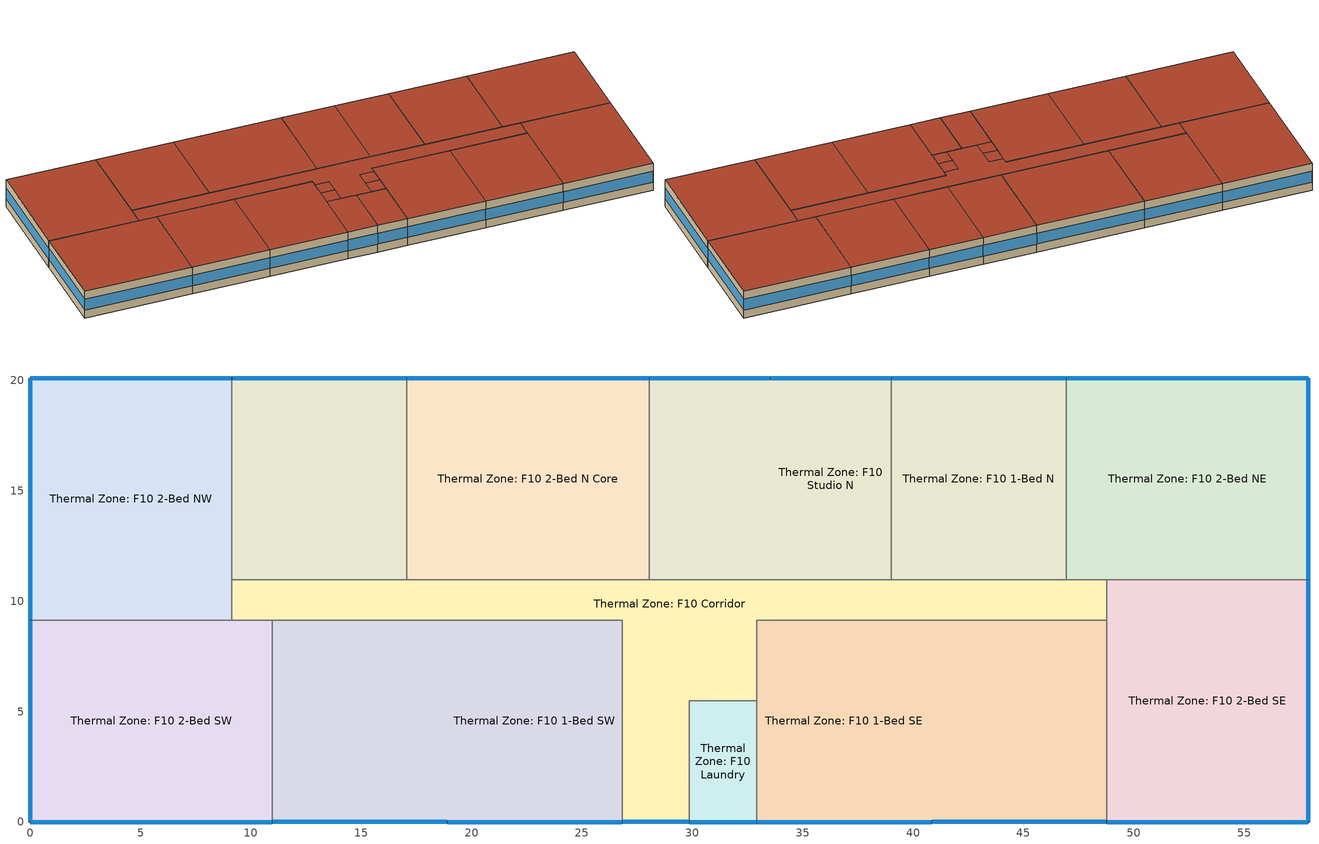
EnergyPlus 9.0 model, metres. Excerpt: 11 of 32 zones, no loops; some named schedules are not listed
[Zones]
Thermal Zone: F10 1-Bed N
 floor adiabatic (TypicalFloorInterior): 46.94,20.12 46.94,10.97 39.01,10.97 39.01,20.12 z27.43; 17.07,20.12 17.07,10.97 9.14,10.97 9.14,20.12 z27.43
 wall outside (ResMetalFramedWall): 46.94,20.12 39.01,20.12 / 17.07,20.12 9.14,20.12 z27.43:30.48
 wall to Thermal Zone: F10 Studio N (MetalFrameWallInterior): 39.01,20.12 39.01,10.97 z27.43:30.48
 wall to Thermal Zone: F10 2-Bed NE (MetalFrameWallInterior): 46.94,10.97 46.94,20.12 z27.43:30.48
 wall to Thermal Zone: F10 Corridor (MetalFrameWallInterior): 39.01,10.97 46.94,10.97 / 9.14,10.97 17.07,10.97 z27.43:30.48
 wall to Thermal Zone: F10 2-Bed NW (MetalFrameWallInterior): 9.14,20.12 9.14,10.97 z27.43:30.48
 wall to Thermal Zone: F10 2-Bed N Core (MetalFrameWallInterior): 17.07,10.97 17.07,20.12 z27.43:30.48
 window (Res Fixed Window): 46.91,20.12 39.04,20.12 / 17.04,20.12 9.17,20.12 z28.35:29.57
 roof outside (FlatResWoodFramingAndOtherRoof): 46.94,10.97 46.94,20.12 39.01,20.12 39.01,10.97 z30.48; 17.07,10.97 17.07,20.12 9.14,20.12 9.14,10.97 z30.48
Thermal Zone: F10 1-Bed SE
 floor adiabatic (TypicalFloorInterior): 40.84,9.14 40.84,0 32.92,0 32.92,9.14 z27.43; 48.77,9.14 48.77,0 40.84,0 40.84,9.14 z27.43
 wall outside (ResMetalFramedWall): 32.92,0 40.84,0 48.77,0 z27.43:30.48
 wall to Thermal Zone: F10 Corridor (MetalFrameWallInterior): 48.77,9.14 40.84,9.14 32.92,9.14 32.92,8.53 32.92,7.01 32.92,5.49 z27.43:30.48
 wall to Thermal Zone: F10 Laundry (MetalFrameWallInterior): 32.92,5.49 32.92,0 z27.43:30.48
 wall to Thermal Zone: F10 2-Bed SE (MetalFrameWallInterior): 48.77,0 48.77,9.14 z27.43:30.48
 window (Res Fixed Window): 32.94,0 40.82,0 / 40.87,0 48.74,0 z28.35:29.57
 roof outside (FlatResWoodFramingAndOtherRoof): 40.84,0 40.84,9.14 32.92,9.14 32.92,0 z30.48; 48.77,0 48.77,9.14 40.84,9.14 40.84,0 z30.48
Thermal Zone: F10 1-Bed SW
 floor adiabatic (TypicalFloorInterior): 26.82,9.14 26.82,0 18.9,0 18.9,9.14 z27.43; 18.9,9.14 18.9,0 10.97,0 10.97,9.14 z27.43
 wall outside (ResMetalFramedWall): 10.97,0 18.9,0 26.82,0 z27.43:30.48
 wall to Thermal Zone: F10 Corridor (MetalFrameWallInterior): 26.82,0 26.82,5.49 26.82,7.01 26.82,8.53 26.82,9.14 18.9,9.14 10.97,9.14 z27.43:30.48
 wall to Thermal Zone: F10 2-Bed SW (MetalFrameWallInterior): 10.97,9.14 10.97,0 z27.43:30.48
 window (Res Fixed Window): 18.92,0 26.8,0 / 11,0 18.87,0 z28.35:29.57
 roof outside (FlatResWoodFramingAndOtherRoof): 26.82,0 26.82,9.14 18.9,9.14 18.9,0 z30.48; 18.9,0 18.9,9.14 10.97,9.14 10.97,0 z30.48
Thermal Zone: F10 2-Bed N Core
 floor adiabatic (TypicalFloorInterior): 28.04,20.12 28.04,10.97 17.07,10.97 17.07,20.12 z27.43
 wall outside (ResMetalFramedWall): 28.04,20.12 17.07,20.12 z27.43:30.48
 wall to Thermal Zone: F10 Studio N (MetalFrameWallInterior): 28.04,10.97 28.04,20.12 z27.43:30.48
 wall to Thermal Zone: F10 Corridor (MetalFrameWallInterior): 17.07,10.97 28.04,10.97 z27.43:30.48
 window (Res Fixed Window): 28.02,20.12 17.09,20.12 z28.35:29.57
 roof outside (FlatResWoodFramingAndOtherRoof): 28.04,10.97 28.04,20.12 17.07,20.12 17.07,10.97 z30.48
Thermal Zone: F10 2-Bed NE
 floor adiabatic (TypicalFloorInterior): 57.91,20.12 57.91,10.97 46.94,10.97 46.94,20.12 z27.43
 wall outside (ResMetalFramedWall): 57.91,10.97 57.91,20.12 46.94,20.12 z27.43:30.48
 wall to Thermal Zone: F10 2-Bed SE (MetalFrameWallInterior): 48.77,10.97 57.91,10.97 z27.43:30.48
 wall to Thermal Zone: F10 Corridor (MetalFrameWallInterior): 46.94,10.97 48.77,10.97 z27.43:30.48
 window (Res Fixed Window): 57.91,11 57.91,20.09 / 57.89,20.12 46.96,20.12 z28.35:29.57
 roof outside (FlatResWoodFramingAndOtherRoof): 57.91,10.97 57.91,20.12 46.94,20.12 46.94,10.97 z30.48
Thermal Zone: F10 2-Bed NW
 floor adiabatic (TypicalFloorInterior): 9.14,20.12 9.14,9.14 0,9.14 0,20.12 z27.43
 wall outside (ResMetalFramedWall): 9.14,20.12 0,20.12 0,9.14 z27.43:30.48
 wall to Thermal Zone: F10 Corridor (MetalFrameWallInterior): 9.14,9.14 9.14,10.97 z27.43:30.48
 wall to Thermal Zone: F10 2-Bed SW (MetalFrameWallInterior): 0,9.14 9.14,9.14 z27.43:30.48
 window (Res Fixed Window): 0,20.09 0,9.17 / 9.12,20.12 0.03,20.12 z28.35:29.57
 roof outside (FlatResWoodFramingAndOtherRoof): 9.14,9.14 9.14,20.12 0,20.12 0,9.14 z30.48
Thermal Zone: F10 2-Bed SE
 floor adiabatic (TypicalFloorInterior): 57.91,10.97 57.91,0 48.77,0 48.77,10.97 z27.43
 wall outside (ResMetalFramedWall): 48.77,0 57.91,0 57.91,10.97 z27.43:30.48
 wall to Thermal Zone: F10 Corridor (MetalFrameWallInterior): 48.77,10.97 48.77,9.14 z27.43:30.48
 window (Res Fixed Window): 48.79,0 57.89,0 / 57.91,0.03 57.91,10.95 z28.35:29.57
 roof outside (FlatResWoodFramingAndOtherRoof): 57.91,0 57.91,10.97 48.77,10.97 48.77,0 z30.48
Thermal Zone: F10 2-Bed SW
 floor adiabatic (TypicalFloorInterior): 10.97,9.14 10.97,0 0,0 0,9.14 z27.43
 wall outside (ResMetalFramedWall): 0,9.14 0,0 10.97,0 z27.43:30.48
 wall to Thermal Zone: F10 Corridor (MetalFrameWallInterior): 10.97,9.14 9.14,9.14 z27.43:30.48
 window (Res Fixed Window): 0,9.12 0,0.03 / 0.03,0 10.95,0 z28.35:29.57
 roof outside (FlatResWoodFramingAndOtherRoof): 10.97,0 10.97,9.14 0,9.14 0,0 z30.48
Thermal Zone: F10 Corridor
 floor adiabatic (TypicalFloorInterior): 48.77,10.97 48.77,9.14 32.92,9.14 32.92,8.53 31.39,8.53 31.39,5.49 28.35,5.49 28.35,8.53 26.82,8.53 26.82,9.14 9.14,9.14 9.14,10.97 z27.43; 32.92,7.01 32.92,5.49 31.39,5.49 31.39,7.01 z27.43; 32.92,8.53 32.92,7.01 31.39,7.01 31.39,8.53 z27.43; 28.35,7.01 28.35,5.49 26.82,5.49 26.82,7.01 z27.43; 29.87,5.49 29.87,0 26.82,0 26.82,5.49 z27.43; 28.35,8.53 28.35,7.01 26.82,7.01 26.82,8.53 z27.43
 wall outside (ResMetalFramedWall): 26.82,0 29.87,0 z27.43:30.48
 wall to Thermal Zone: F10 Laundry (MetalFrameWallInterior Reversed): 29.87,0 29.87,5.49 z27.43:30.48
 wall to Thermal Zone: F10 Studio N (MetalFrameWallInterior): 39.01,10.97 33.53,10.97 28.04,10.97 z27.43:30.48
 wall to Thermal Zone: F10 Laundry (MetalFrameWallInterior): 29.87,5.49 31.39,5.49 32.92,5.49 z27.43:30.48
 window (Res Fixed Window): 26.85,0 29.85,0 z28.35:29.59
 roof outside (FlatResWoodFramingAndOtherRoof): 31.39,5.49 31.39,8.53 32.92,8.53 32.92,9.14 48.77,9.14 48.77,10.97 9.14,10.97 9.14,9.14 26.82,9.14 26.82,8.53 28.35,8.53 28.35,5.49 z30.48; 32.92,5.49 32.92,7.01 31.39,7.01 31.39,5.49 z30.48; 32.92,7.01 32.92,8.53 31.39,8.53 31.39,7.01 z30.48; 28.35,5.49 28.35,7.01 26.82,7.01 26.82,5.49 z30.48; 29.87,0 29.87,5.49 26.82,5.49 26.82,0 z30.48; 28.35,7.01 28.35,8.53 26.82,8.53 26.82,7.01 z30.48
Thermal Zone: F10 Laundry
 floor adiabatic (TypicalFloorInterior): 32.92,5.49 32.92,0 29.87,0 29.87,5.49 z27.43
 wall outside (ResMetalFramedWall): 29.87,0 32.92,0 z27.43:30.48
 window (Res Fixed Window): 29.9,0 32.89,0 z28.35:29.59
 roof outside (FlatResWoodFramingAndOtherRoof): 32.92,0 32.92,5.49 29.87,5.49 29.87,0 z30.48
Thermal Zone: F10 Studio N
 floor adiabatic (TypicalFloorInterior): 39.01,20.12 39.01,10.97 33.53,10.97 33.53,20.12 z27.43; 33.53,20.12 33.53,10.97 28.04,10.97 28.04,20.12 z27.43
 wall outside (ResMetalFramedWall): 39.01,20.12 33.53,20.12 28.04,20.12 z27.43:30.48
 window (Res Fixed Window): 38.99,20.12 33.55,20.12 / 33.5,20.12 28.07,20.12 z28.35:29.58
 roof outside (FlatResWoodFramingAndOtherRoof): 39.01,10.97 39.01,20.12 33.53,20.12 33.53,10.97 z30.48; 33.53,10.97 33.53,20.12 28.04,20.12 28.04,10.97 z30.48
[Building]
Building 1: North Axis {deg}=0; Solar Distribution=FullExterior; Maximum Number of Warmup Days=50
[Site:Location]
CA_RIVERSIDE-MUNI_USA Design_Conditions: Latitude {deg}=33.95; Longitude {deg}=-117.43; Time Zone {hr}=-8; Elevation {m}=249.0216
[Site:WaterMainsTemperature]
Calculation Method=Schedule; Temperature Schedule=WaterMainCZ10
[SizingPeriod:DesignDay] Day of Month=21; Dry-Bulb Temperature Range Modifier Type=DefaultMultipliers; Barometric Pressure {Pa}=98369; Rain Indicator=No; Snow Indicator=No; Daylight Saving Time Indicator=No
Name | Month | Day Type | Maximum Dry-Bulb Temperature {C} | Daily Dry-Bulb Temperature Range {deltaC} | Humidity Condition Type | Wetbulb or DewPoint at Maximum Dry-Bulb {C} | Wind Speed {m/s} | Wind Direction {deg} | Solar Model Indicator | ASHRAE Clear Sky Optical Depth for Beam Irradiance (taub) | ASHRAE Clear Sky Optical Depth for Diffuse Irradiance (taud) | Sky Clearness
CA_RIVERSIDE-MUNI Ann Clg .4% Condns DB=>MWB | 8 | SummerDesignDay | 37.9 | 16.4 | Wetbulb | 20.7 | 4.5 | 270 | ASHRAETau | 0.367 | 2.46
CA_RIVERSIDE-MUNI Ann Clg .4% Condns DP=>MDB | 8 | SummerDesignDay | 27.5 | 16.4 | Dewpoint | 18.9 | 4.5 | 270 | ASHRAETau | 0.367 | 2.46
CA_RIVERSIDE-MUNI Ann Clg .4% Condns WB=>MDB | 8 | SummerDesignDay | 34.1 | 16.4 | Wetbulb | 22.7 | 4.5 | 270 | ASHRAETau | 0.367 | 2.46
CA_RIVERSIDE-MUNI Ann Htg 99.6% Condns DB | 12 | WinterDesignDay | 2.5 | 0 | Wetbulb | 2.5 | 1.1 | 120 | ASHRAEClearSky |  |  | 0
[Material]
Name | Roughness | Thickness {m} | Conductivity {W/m-K} | Density {kg/m3} | Specific Heat {J/kg-K} | Thermal Absorptance | Solar Absorptance | Visible Absorptance
Building Paper - 1/16 in. | Smooth | 0.001524 | 0.288513 | 96.1108 | 1256.04 | 0.9 | 0.7 | 0.7
Carpet - 3/4 in. 1 | Smooth | 0.01905 | 0.0455183 | 288.332 | 1381.644 | 0.9 | 0.7 | 0.8
Compliance Insulation R0.20 | Smooth | 0.000810768 | 0.0230188 | 16.0185 | 1130.436 | 0.9 | 0.7 | 0.7
Compliance Insulation R1.00 | Smooth | 0.00405384 | 0.0230188 | 16.0185 | 1130.436 | 0.9 | 0.7 | 0.7
Compliance Insulation R1.35 | Smooth | 0.00547268 | 0.0230188 | 16.0185 | 1130.436 | 0.9 | 0.7 | 0.7
Compliance Insulation R1.54 | Smooth | 0.00624291 | 0.0230188 | 16.0185 | 1130.436 | 0.9 | 0.7 | 0.7
Compliance Insulation R14.00 | Smooth | 0.0567538 | 0.0230188 | 16.0185 | 1130.436 | 0.9 | 0.7 | 0.7
Concrete - 140 lb/ft3 - 4 in. | Smooth | 0.1016 | 1.9514 | 2239.06 | 921.096 | 0.9 | 0.7 | 0.7
Fiberboard sheathing - 1/2 in. | Smooth | 0.0127 | 0.070614 | 399.821 | 1297.908 | 0.9 | 0.7 | 0.7
Gypsum Board - 1/2 in. | Smooth | 0.0127 | 0.158656 | 640.739 | 1130.436 | 0.9 | 0.7 | 0.7
Gypsum Board - 5/8 in.; Gypsum Board - 5/8 in. 2 | Smooth | 0.016002 | 0.158656 | 640.739 | 1130.436 | 0.9 | 0.7 | 0.8
Gypsum Board - 5/8 in. 1 | MediumRough | 0.016002 | 0.158656 | 640.739 | 1130.436 | 0.9 | 0.7 | 0.8
Metal Deck - 1/16 in. 1 | MediumRough | 0.0015875 | 45.3452 | 7820.53 | 502.416 | 0.9 | 0.7 | 0.8
Plywood - 5/8 in. | MediumRough | 0.016002 | 0.11544 | 480.554 | 1884.06 | 0.9 | 0.7 | 0.8
Roofing felt - 1/8 in. | MediumRough | 0.001524 | 1.19715 | 230.666 | 1256.04 | 0.75 | 0.37 | 0.85
[Material:NoMass] Roughness=Smooth; Thermal Absorptance=0.9; Solar Absorptance=0.7
Name | Thermal Resistance {m2-K/W} | Visible Absorptance
MetalFrameWall16inOC R11.00 | 0.514946 | 0.7
MetalFrameWall16inOC R15.00 | 0.230528 | 0.7
WoodRoof16OCCavInsR38 | 4.68171 | 0.8
[WindowMaterial:SimpleGlazingSystem]
Res Fixed Window Material: U-Factor {W/m2-K}=1.24922; Solar Heat Gain Coefficient=0.26; Visible Transmittance=0.42
[Construction]
FlatResWoodFramingAndOtherRoof: Roofing felt - 1/8 in., Building Paper - 1/16 in., Fiberboard sheathing - 1/2 in., Compliance Insulation R1.54, Compliance Insulation R1.35, Compliance Insulation R0.20, Compliance Insulation R1.00, Gypsum Board - 1/2 in., WoodRoof16OCCavInsR38
MetalFrameWallInterior: Gypsum Board - 5/8 in. 1, MetalFrameWall16inOC R15.00, Gypsum Board - 5/8 in. 2
MetalFrameWallInterior Reversed: Gypsum Board - 5/8 in. 2, MetalFrameWall16inOC R15.00, Gypsum Board - 5/8 in. 1
Res Fixed Window: Res Fixed Window Material
ResMetalFramedWall: Plywood - 5/8 in., Compliance Insulation R14.00, Gypsum Board - 5/8 in., Gypsum Board - 5/8 in., MetalFrameWall16inOC R11.00, Gypsum Board - 5/8 in., Gypsum Board - 5/8 in.
TypicalFloorInterior: Metal Deck - 1/16 in. 1, Concrete - 140 lb/ft3 - 4 in., Carpet - 3/4 in. 1
[Zone] Multiplier=1
Name | Part of Total Floor Area
Thermal Zone: F10 1-Bed N; Thermal Zone: F10 1-Bed SE; Thermal Zone: F10 1-Bed SW; Thermal Zone: F10 Corridor; Thermal Zone: F10 Studio N | Yes
Thermal Zone: F10 2-Bed N Core; Thermal Zone: F10 2-Bed NE; Thermal Zone: F10 2-Bed NW; Thermal Zone: F10 2-Bed SE; Thermal Zone: F10 2-Bed SW; Thermal Zone: F10 Laundry
[People] Fraction Radiant=0.3
Name | Zone or ZoneList | Number of People Schedule | Number of People Calculation Method | Number of People | Sensible Heat Fraction | Activity Level Schedule | People per Zone Floor Area {person/m2}
F10 1-Bed NE People | Thermal Zone: F10 1-Bed N | ResidentialLivingOccupancy | People | 1.999998 | 0.6125 | F10 1-Bed NE People Activity Level
F10 1-Bed NW People | Thermal Zone: F10 1-Bed N | ResidentialLivingOccupancy | People | 1.999998 | 0.6125 | F10 1-Bed NW People Activity Level
F10 1-Bed SE Inner People | Thermal Zone: F10 1-Bed SE | ResidentialLivingOccupancy | People | 1.999998 | 0.6125 | F10 1-Bed SE Inner People Activity Level
F10 1-Bed SE Outer People | Thermal Zone: F10 1-Bed SE | ResidentialLivingOccupancy | People | 2 | 0.6125 | F10 1-Bed SE Outer People Activity Level
F10 1-Bed SW Inner People | Thermal Zone: F10 1-Bed SW | ResidentialLivingOccupancy | People | 1.999998 | 0.6125 | F10 1-Bed SW Inner People Activity Level
F10 1-Bed SW Outer People | Thermal Zone: F10 1-Bed SW | ResidentialLivingOccupancy | People | 2 | 0.6125 | F10 1-Bed SW Outer People Activity Level
F10 2-Bed N Core People | Thermal Zone: F10 2-Bed N Core | ResidentialLivingOccupancy | People/Area |  | 0.6125 | F10 2-Bed N Core People Activity Level | 0.0298998
F10 2-Bed NE People | Thermal Zone: F10 2-Bed NE | ResidentialLivingOccupancy | People/Area |  | 0.6125 | F10 2-Bed NE People Activity Level | 0.0298998
F10 2-Bed NW People | Thermal Zone: F10 2-Bed NW | ResidentialLivingOccupancy | People/Area |  | 0.6125 | F10 2-Bed NW People Activity Level | 0.0298998
F10 2-Bed SE People | Thermal Zone: F10 2-Bed SE | ResidentialLivingOccupancy | People/Area |  | 0.6125 | F10 2-Bed SE People Activity Level | 0.0298998
F10 2-Bed SW People | Thermal Zone: F10 2-Bed SW | ResidentialLivingOccupancy | People/Area |  | 0.6125 | F10 2-Bed SW People Activity Level | 0.0298998
F10 Corridor People | Thermal Zone: F10 Corridor | OfficeOccupancy | People | 4.6 | 0.5 | F10 Corridor People Activity Level
F10 Elevator NE People | Thermal Zone: F10 Corridor | OfficeOccupancy | People | 0.0375 | 0.5 | F10 Elevator NE People Activity Level
F10 Elevator NW People | Thermal Zone: F10 Corridor | OfficeOccupancy | People | 0.0375 | 0.5 | F10 Elevator NW People Activity Level
F10 Elevator SE People | Thermal Zone: F10 Corridor | OfficeOccupancy | People | 0.0375 | 0.5 | F10 Elevator SE People Activity Level
F10 Elevator SW People | Thermal Zone: F10 Corridor | OfficeOccupancy | People | 0.0375 | 0.5 | F10 Elevator SW People Activity Level
F10 Stairs People | Thermal Zone: F10 Corridor | OfficeOccupancy | People | 0.9 | 0.5 | F10 Stairs People Activity Level
F10 Laundry People | Thermal Zone: F10 Laundry | OfficeOccupancy | People/Area |  | 0.5 | F10 Laundry People Activity Level | 0.0538196
F10 Studio NE People | Thermal Zone: F10 Studio N | ResidentialLivingOccupancy | People | 1.999998 | 0.6125 | F10 Studio NE People Activity Level
F10 Studio NW People | Thermal Zone: F10 Studio N | ResidentialLivingOccupancy | People | 1.999998 | 0.6125 | F10 Studio NW People Activity Level
[Lights] Return Air Fraction=0; Fraction Radiant=0.58; Fraction Replaceable=1
Name | Zone or ZoneList | Schedule | Design Level Calculation Method | Lighting Level {W} | Watts per Zone Floor Area {W/m2}
F10 1-Bed NE Non-Regulated Lights; F10 1-Bed NW Non-Regulated Lights | Thermal Zone: F10 1-Bed N | ResidentialLivingLights | LightingLevel | 76.44
F10 1-Bed SE Inner Non-Regulated Lights; F10 1-Bed SE Outer Non-Regulated Lights | Thermal Zone: F10 1-Bed SE | ResidentialLivingLights | LightingLevel | 76.44
F10 1-Bed SW Inner Non-Regulated Lights; F10 1-Bed SW Outer Non-Regulated Lights | Thermal Zone: F10 1-Bed SW | ResidentialLivingLights | LightingLevel | 76.44
F10 2-Bed N Core Non-Regulated Lights | Thermal Zone: F10 2-Bed N Core | ResidentialLivingLights | Watts/Area |  | 1.05486
F10 2-Bed NE Non-Regulated Lights | Thermal Zone: F10 2-Bed NE | ResidentialLivingLights | Watts/Area |  | 1.05486
F10 2-Bed NW Non-Regulated Lights | Thermal Zone: F10 2-Bed NW | ResidentialLivingLights | Watts/Area |  | 1.05486
F10 2-Bed SE Non-Regulated Lights | Thermal Zone: F10 2-Bed SE | ResidentialLivingLights | Watts/Area |  | 1.05486
F10 2-Bed SW Non-Regulated Lights | Thermal Zone: F10 2-Bed SW | ResidentialLivingLights | Watts/Area |  | 1.05486
F10 Corridor Regulated Lights | Thermal Zone: F10 Corridor | OfficeLights | LightingLevel | 368
F10 Elevator NE Regulated Lights; F10 Elevator NW Regulated Lights; F10 Elevator SE Regulated Lights; F10 Elevator SW Regulated Lights | Thermal Zone: F10 Corridor | OfficeLights | LightingLevel | 9
F10 Stairs Regulated Lights | Thermal Zone: F10 Corridor | OfficeLights | LightingLevel | 108
F10 Laundry Regulated Lights | Thermal Zone: F10 Laundry | OfficeLights | Watts/Area |  | 4.35938
F10 Studio NE Non-Regulated Lights; F10 Studio NW Non-Regulated Lights | Thermal Zone: F10 Studio N | ResidentialLivingLights | LightingLevel | 52.92
[ElectricEquipment] Fraction Lost=0
Name | Zone or ZoneList | Schedule | Design Level Calculation Method | Design Level {W} | Fraction Latent | Fraction Radiant | Watts per Zone Floor Area {W/m2}
F10 1-Bed NE Process Electric Loads; F10 1-Bed NW Process Electric Loads | Thermal Zone: F10 1-Bed N | ResidentialLivingReceptacle | EquipmentLevel | 31.2 | 0.12 | 0
F10 1-Bed NE Recepticle Loads; F10 1-Bed NW Recepticle Loads | Thermal Zone: F10 1-Bed N | ResidentialLivingReceptacle | EquipmentLevel | 296.4 | 0 | 0.2
F10 1-Bed SE Inner Process Electric Loads; F10 1-Bed SE Outer Process Electric Loads | Thermal Zone: F10 1-Bed SE | ResidentialLivingReceptacle | EquipmentLevel | 31.2 | 0.12 | 0
F10 1-Bed SE Inner Recepticle Loads; F10 1-Bed SE Outer Recepticle Loads | Thermal Zone: F10 1-Bed SE | ResidentialLivingReceptacle | EquipmentLevel | 296.4 | 0 | 0.2
F10 1-Bed SW Inner Process Electric Loads; F10 1-Bed SW Outer Process Electric Loads | Thermal Zone: F10 1-Bed SW | ResidentialLivingReceptacle | EquipmentLevel | 31.2 | 0.12 | 0
F10 1-Bed SW Inner Recepticle Loads; F10 1-Bed SW Outer Recepticle Loads | Thermal Zone: F10 1-Bed SW | ResidentialLivingReceptacle | EquipmentLevel | 296.4 | 0 | 0.2
F10 2-Bed N Core Process Electric Loads | Thermal Zone: F10 2-Bed N Core | ResidentialLivingReceptacle | Watts/Area |  | 0.12 | 0 | 0.322917
F10 2-Bed N Core Recepticle Loads | Thermal Zone: F10 2-Bed N Core | ResidentialLivingReceptacle | Watts/Area |  | 0 | 0.2 | 4.09029
F10 2-Bed NE Process Electric Loads | Thermal Zone: F10 2-Bed NE | ResidentialLivingReceptacle | Watts/Area |  | 0.12 | 0 | 0.322917
F10 2-Bed NE Recepticle Loads | Thermal Zone: F10 2-Bed NE | ResidentialLivingReceptacle | Watts/Area |  | 0 | 0.2 | 4.09029
F10 2-Bed NW Process Electric Loads | Thermal Zone: F10 2-Bed NW | ResidentialLivingReceptacle | Watts/Area |  | 0.12 | 0 | 0.322917
F10 2-Bed NW Recepticle Loads | Thermal Zone: F10 2-Bed NW | ResidentialLivingReceptacle | Watts/Area |  | 0 | 0.2 | 4.09029
F10 2-Bed SE Process Electric Loads | Thermal Zone: F10 2-Bed SE | ResidentialLivingReceptacle | Watts/Area |  | 0.12 | 0 | 0.322917
F10 2-Bed SE Recepticle Loads | Thermal Zone: F10 2-Bed SE | ResidentialLivingReceptacle | Watts/Area |  | 0 | 0.2 | 4.09029
F10 2-Bed SW Process Electric Loads | Thermal Zone: F10 2-Bed SW | ResidentialLivingReceptacle | Watts/Area |  | 0.12 | 0 | 0.322917
F10 2-Bed SW Recepticle Loads | Thermal Zone: F10 2-Bed SW | ResidentialLivingReceptacle | Watts/Area |  | 0 | 0.2 | 4.09029
F10 Elevator NE Recepticle Loads; F10 Elevator NW Recepticle Loads; F10 Elevator SE Recepticle Loads; F10 Elevator SW Recepticle Loads | Thermal Zone: F10 Corridor | OfficeReceptacle | EquipmentLevel | 75 | 0 | 0.2
F10 Laundry Recepticle Loads | Thermal Zone: F10 Laundry | OfficeReceptacle | Watts/Area |  | 0 | 0.2 | 32.2917
F10 Studio NE Process Electric Loads; F10 Studio NW Process Electric Loads | Thermal Zone: F10 Studio N | ResidentialLivingReceptacle | EquipmentLevel | 21.6 | 0.12 | 0
F10 Studio NE Recepticle Loads; F10 Studio NW Recepticle Loads | Thermal Zone: F10 Studio N | ResidentialLivingReceptacle | EquipmentLevel | 205.2 | 0 | 0.2
[ZoneInfiltration:DesignFlowRate] Temperature Term Coefficient=0; Velocity Squared Term Coefficient=0
Name | Zone or ZoneList | Schedule | Design Flow Rate Calculation Method | Design Flow Rate {m3/s} | Constant Term Coefficient | Velocity Term Coefficient | Flow per Exterior Surface Area {m3/s-m2}
F10 1-Bed NE Space Infiltration Design Flow Rate 1; F10 1-Bed NW Space Infiltration Design Flow Rate 1 | Thermal Zone: F10 1-Bed N | ResidentialLivingInfiltration | Flow/Zone | 0.00549724 | 0 | 0.224052
F10 1-Bed NE Space Infiltration Design Flow Rate 2; F10 1-Bed NW Space Infiltration Design Flow Rate 2 | Thermal Zone: F10 1-Bed N | ResidentialLivingHVACAvail | Flow/Zone | 0.0181228 | 1 | 0
F10 1-Bed SE Inner Space Infiltration Design Flow Rate 1; F10 1-Bed SE Outer Space Infiltration Design Flow Rate 1 | Thermal Zone: F10 1-Bed SE | ResidentialLivingInfiltration | Flow/Zone | 0.00549724 | 0 | 0.224052
F10 1-Bed SE Inner Space Infiltration Design Flow Rate 2; F10 1-Bed SE Outer Space Infiltration Design Flow Rate 2 | Thermal Zone: F10 1-Bed SE | ResidentialLivingHVACAvail | Flow/Zone | 0.0181228 | 1 | 0
F10 1-Bed SW Inner Space Infiltration Design Flow Rate 1; F10 1-Bed SW Outer Space Infiltration Design Flow Rate 1 | Thermal Zone: F10 1-Bed SW | ResidentialLivingInfiltration | Flow/Zone | 0.00549724 | 0 | 0.224052
F10 1-Bed SW Inner Space Infiltration Design Flow Rate 2; F10 1-Bed SW Outer Space Infiltration Design Flow Rate 2 | Thermal Zone: F10 1-Bed SW | ResidentialLivingHVACAvail | Flow/Zone | 0.0181228 | 1 | 0
F10 2-Bed N Core Space Infiltration Design Flow Rate 1 | Thermal Zone: F10 2-Bed N Core | ResidentialLivingInfiltration | Flow/ExteriorWallArea |  | 0 | 0.224052 | 0.000227584
F10 2-Bed N Core Space Infiltration Design Flow Rate 2 | Thermal Zone: F10 2-Bed N Core | ResidentialLivingHVACAvail | Flow/Zone | 0.0259099 | 1 | 0
F10 2-Bed NE Space Infiltration Design Flow Rate 1 | Thermal Zone: F10 2-Bed NE | ResidentialLivingInfiltration | Flow/ExteriorWallArea |  | 0 | 0.224052 | 0.000227584
F10 2-Bed NE Space Infiltration Design Flow Rate 2 | Thermal Zone: F10 2-Bed NE | ResidentialLivingHVACAvail | Flow/Zone | 0.0259099 | 1 | 0
F10 2-Bed NW Space Infiltration Design Flow Rate 1 | Thermal Zone: F10 2-Bed NW | ResidentialLivingInfiltration | Flow/ExteriorWallArea |  | 0 | 0.224052 | 0.000227584
F10 2-Bed NW Space Infiltration Design Flow Rate 2 | Thermal Zone: F10 2-Bed NW | ResidentialLivingHVACAvail | Flow/Zone | 0.0259099 | 1 | 0
F10 2-Bed SE Space Infiltration Design Flow Rate 1 | Thermal Zone: F10 2-Bed SE | ResidentialLivingInfiltration | Flow/ExteriorWallArea |  | 0 | 0.224052 | 0.000227584
F10 2-Bed SE Space Infiltration Design Flow Rate 2 | Thermal Zone: F10 2-Bed SE | ResidentialLivingHVACAvail | Flow/Zone | 0.0259099 | 1 | 0
F10 2-Bed SW Space Infiltration Design Flow Rate 1 | Thermal Zone: F10 2-Bed SW | ResidentialLivingInfiltration | Flow/ExteriorWallArea |  | 0 | 0.224052 | 0.000227584
F10 2-Bed SW Space Infiltration Design Flow Rate 2 | Thermal Zone: F10 2-Bed SW | ResidentialLivingHVACAvail | Flow/Zone | 0.0259099 | 1 | 0
F10 Corridor Space Infiltration Design Flow Rate 1 | Thermal Zone: F10 Corridor | OfficeInfiltration | Flow/Zone | 0 | 0 | 0.224052
F10 Corridor Space Infiltration Design Flow Rate 2 | Thermal Zone: F10 Corridor | OfficeHVACAvail | Flow/Zone | 0.0651287 | 1 | 0
F10 Elevator NE Space Infiltration Design Flow Rate 1; F10 Elevator NW Space Infiltration Design Flow Rate 1; F10 Elevator SE Space Infiltration Design Flow Rate 1; F10 Elevator SW Space Infiltration Design Flow Rate 1 | Thermal Zone: F10 Corridor | On | Flow/Zone | 0 | 0 | 0.224052
F10 Elevator NE Space Infiltration Design Flow Rate 2; F10 Elevator NW Space Infiltration Design Flow Rate 2; F10 Elevator SE Space Infiltration Design Flow Rate 2; F10 Elevator SW Space Infiltration Design Flow Rate 2 | Thermal Zone: F10 Corridor | OfficeHVACAvail | Flow/Zone | 0 | 1 | 0
F10 Stairs Space Infiltration Design Flow Rate 1 | Thermal Zone: F10 Corridor | On | Flow/Zone | 0.00211432 | 0 | 0.224052
F10 Stairs Space Infiltration Design Flow Rate 2 | Thermal Zone: F10 Corridor | OfficeHVACAvail | Flow/Zone | 0.0127426 | 1 | 0
F10 Laundry Space Infiltration Design Flow Rate 1 | Thermal Zone: F10 Laundry | OfficeInfiltration | Flow/ExteriorWallArea |  | 0 | 0.224052 | 0.000227584
F10 Laundry Space Infiltration Design Flow Rate 2 | Thermal Zone: F10 Laundry | OfficeHVACAvail | Flow/Zone | 0.0127426 | 1 | 0
F10 Studio NE Space Infiltration Design Flow Rate 1; F10 Studio NW Space Infiltration Design Flow Rate 1 | Thermal Zone: F10 Studio N | ResidentialLivingInfiltration | Flow/Zone | 0.00380578 | 0 | 0.224052
F10 Studio NE Space Infiltration Design Flow Rate 2; F10 Studio NW Space Infiltration Design Flow Rate 2 | Thermal Zone: F10 Studio N | ResidentialLivingHVACAvail | Flow/Zone | 0.0147248 | 1 | 0
[ZoneControl:Thermostat] Control Object Type 1=ThermostatSetpoint:DualSetpoint
Name | Zone or ZoneList | Control Type Schedule | Control Name 1
Thermal Zone: F10 1-Bed N Thermostat | Thermal Zone: F10 1-Bed N | Thermal Zone: F10 1-Bed N Thermostat Schedule | Thermal Zone: F10 1-Bed N Thermostat
Thermal Zone: F10 1-Bed SE Thermostat | Thermal Zone: F10 1-Bed SE | Thermal Zone: F10 1-Bed SE Thermostat Schedule | Thermal Zone: F10 1-Bed SE Thermostat
Thermal Zone: F10 1-Bed SW Thermostat | Thermal Zone: F10 1-Bed SW | Thermal Zone: F10 1-Bed SW Thermostat Schedule | Thermal Zone: F10 1-Bed SW Thermostat
Thermal Zone: F10 2-Bed N Core Thermostat | Thermal Zone: F10 2-Bed N Core | Thermal Zone: F10 2-Bed N Core Thermostat Schedule | Thermal Zone: F10 2-Bed N Core Thermostat
Thermal Zone: F10 2-Bed NE Thermostat | Thermal Zone: F10 2-Bed NE | Thermal Zone: F10 2-Bed NE Thermostat Schedule | Thermal Zone: F10 2-Bed NE Thermostat
Thermal Zone: F10 2-Bed NW Thermostat | Thermal Zone: F10 2-Bed NW | Thermal Zone: F10 2-Bed NW Thermostat Schedule | Thermal Zone: F10 2-Bed NW Thermostat
Thermal Zone: F10 2-Bed SE Thermostat | Thermal Zone: F10 2-Bed SE | Thermal Zone: F10 2-Bed SE Thermostat Schedule | Thermal Zone: F10 2-Bed SE Thermostat
Thermal Zone: F10 2-Bed SW Thermostat | Thermal Zone: F10 2-Bed SW | Thermal Zone: F10 2-Bed SW Thermostat Schedule | Thermal Zone: F10 2-Bed SW Thermostat
Thermal Zone: F10 Corridor Thermostat | Thermal Zone: F10 Corridor | Thermal Zone: F10 Corridor Thermostat Schedule | Thermal Zone: F10 Corridor Thermostat
Thermal Zone: F10 Laundry Thermostat | Thermal Zone: F10 Laundry | Thermal Zone: F10 Laundry Thermostat Schedule | Thermal Zone: F10 Laundry Thermostat
Thermal Zone: F10 Studio N Thermostat | Thermal Zone: F10 Studio N | Thermal Zone: F10 Studio N Thermostat Schedule | Thermal Zone: F10 Studio N Thermostat
[ThermostatSetpoint:DualSetpoint]
Name | Heating Setpoint Temperature Schedule | Cooling Setpoint Temperature Schedule
Thermal Zone: F10 1-Bed N Thermostat; Thermal Zone: F10 1-Bed SE Thermostat; Thermal Zone: F10 1-Bed SW Thermostat; Thermal Zone: F10 2-Bed N Core Thermostat; Thermal Zone: F10 2-Bed NE Thermostat; Thermal Zone: F10 2-Bed NW Thermostat; Thermal Zone: F10 2-Bed SE Thermostat; Thermal Zone: F10 2-Bed SW Thermostat; Thermal Zone: F10 Studio N Thermostat | ResidentialLivingHtgSetpt | ResidentialLivingClgSetpt
Thermal Zone: F10 Corridor Thermostat; Thermal Zone: F10 Laundry Thermostat | OfficeHtgSetpt | OfficeClgSetpt
[Zone equipment]
Thermal Zone: F10 1-Bed N: Thermal Zone: F10 1-Bed N PropExhFan, ZnSys F10 1-Bed N
Thermal Zone: F10 1-Bed SE: Thermal Zone: F10 1-Bed SE PropExhFan, ZnSys F10 1-Bed SE
Thermal Zone: F10 1-Bed SW: Thermal Zone: F10 1-Bed SW PropExhFan, ZnSys F10 1-Bed SW
Thermal Zone: F10 2-Bed N Core: Thermal Zone: F10 2-Bed N Core PropExhFan, ZnSys F10 2-Bed N Core
Thermal Zone: F10 2-Bed NE: Thermal Zone: F10 2-Bed NE PropExhFan, ZnSys F10 2-Bed NE
Thermal Zone: F10 2-Bed NW: Thermal Zone: F10 2-Bed NW PropExhFan, ZnSys F10 2-Bed NW
Thermal Zone: F10 2-Bed SE: Thermal Zone: F10 2-Bed SE PropExhFan, ZnSys F10 2-Bed SE
Thermal Zone: F10 2-Bed SW: Thermal Zone: F10 2-Bed SW PropExhFan, ZnSys F10 2-Bed SW
Thermal Zone: F10 Corridor: Thermal Zone: F10 Corridor PropExhFan, ZnSys F10 Corridor
Thermal Zone: F10 Laundry: Thermal Zone: F10 Laundry PropExhFan, ZnSys F10 Laundry
Thermal Zone: F10 Studio N: Thermal Zone: F10 Studio N PropExhFan, ZnSys F10 Studio N
[Sizing:Zone] Zone Cooling Design Supply Air Temperature Input Method=TemperatureDifference; Zone Cooling Design Supply Air Temperature {C}=14; Zone Cooling Design Supply Air Temperature Difference {deltaC}=11.1111; Zone Heating Design Supply Air Temperature Input Method=TemperatureDifference; Zone Heating Design Supply Air Temperature {C}=40; Zone Cooling Design Supply Air Humidity Ratio {kgWater/kgDryAir}=0.0085; Zone Heating Design Supply Air Humidity Ratio {kgWater/kgDryAir}=0.008; Zone Heating Sizing Factor=1; Zone Cooling Sizing Factor=1; Cooling Design Air Flow Method=DesignDay; Cooling Design Air Flow Rate {m3/s}=0; Cooling Minimum Air Flow per Zone Floor Area {m3/s-m2}=0; Cooling Minimum Air Flow {m3/s}=0; Cooling Minimum Air Flow Fraction=0; Heating Design Air Flow Method=DesignDay; Heating Design Air Flow Rate {m3/s}=0; Heating Maximum Air Flow per Zone Floor Area {m3/s-m2}=0; Heating Maximum Air Flow {m3/s}=0; Heating Maximum Air Flow Fraction=0; Account for Dedicated Outdoor Air System=No
Name | Zone Heating Design Supply Air Temperature Difference {deltaC} | Design Specification Outdoor Air Object | Design Specification Zone Air Distribution Object
Thermal Zone: F10 1-Bed N | 15 | Thermal Zone: F10 1-Bed N Design Specification Outdoor Air | Thermal Zone: F10 1-Bed N Design Spec Zone Air Dist
Thermal Zone: F10 1-Bed SE | 15 | Thermal Zone: F10 1-Bed SE Design Specification Outdoor Air | Thermal Zone: F10 1-Bed SE Design Spec Zone Air Dist
Thermal Zone: F10 1-Bed SW | 15 | Thermal Zone: F10 1-Bed SW Design Specification Outdoor Air | Thermal Zone: F10 1-Bed SW Design Spec Zone Air Dist
Thermal Zone: F10 2-Bed N Core | 15 | Thermal Zone: F10 2-Bed N Core Design Specification Outdoor Air | Thermal Zone: F10 2-Bed N Core Design Spec Zone Air Dist
Thermal Zone: F10 2-Bed NE | 15 | Thermal Zone: F10 2-Bed NE Design Specification Outdoor Air | Thermal Zone: F10 2-Bed NE Design Spec Zone Air Dist
Thermal Zone: F10 2-Bed NW | 15 | Thermal Zone: F10 2-Bed NW Design Specification Outdoor Air | Thermal Zone: F10 2-Bed NW Design Spec Zone Air Dist
Thermal Zone: F10 2-Bed SE | 15 | Thermal Zone: F10 2-Bed SE Design Specification Outdoor Air | Thermal Zone: F10 2-Bed SE Design Spec Zone Air Dist
Thermal Zone: F10 2-Bed SW | 15 | Thermal Zone: F10 2-Bed SW Design Specification Outdoor Air | Thermal Zone: F10 2-Bed SW Design Spec Zone Air Dist
Thermal Zone: F10 Corridor | 13.8889 | Thermal Zone: F10 Corridor Design Specification Outdoor Air | Thermal Zone: F10 Corridor Design Spec Zone Air Dist
Thermal Zone: F10 Laundry | 13.8889 | Thermal Zone: F10 Laundry Design Specification Outdoor Air | Thermal Zone: F10 Laundry Design Spec Zone Air Dist
Thermal Zone: F10 Studio N | 15 | Thermal Zone: F10 Studio N Design Specification Outdoor Air | Thermal Zone: F10 Studio N Design Spec Zone Air Dist
[DesignSpecification:ZoneAirDistribution] Zone Air Distribution Effectiveness in Cooling Mode=1; Zone Air Distribution Effectiveness in Heating Mode=1
Thermal Zone: F10 1-Bed N Design Spec Zone Air Dist; Thermal Zone: F10 1-Bed SE Design Spec Zone Air Dist; Thermal Zone: F10 1-Bed SW Design Spec Zone Air Dist; Thermal Zone: F10 2-Bed N Core Design Spec Zone Air Dist; Thermal Zone: F10 2-Bed NE Design Spec Zone Air Dist; Thermal Zone: F10 2-Bed NW Design Spec Zone Air Dist; Thermal Zone: F10 2-Bed SE Design Spec Zone Air Dist; Thermal Zone: F10 2-Bed SW Design Spec Zone Air Dist; Thermal Zone: F10 Corridor Design Spec Zone Air Dist; Thermal Zone: F10 Laundry Design Spec Zone Air Dist; Thermal Zone: F10 Studio N Design Spec Zone Air Dist
[DesignSpecification:OutdoorAir] Outdoor Air Method=Maximum; Outdoor Air Flow per Person {m3/s-person}=0; Outdoor Air Flow per Zone Floor Area {m3/s-m2}=0; Outdoor Air Flow per Zone {m3/s}=0; Outdoor Air Flow Air Changes per Hour {1/hr}=0
Thermal Zone: F10 1-Bed N Design Specification Outdoor Air; Thermal Zone: F10 1-Bed SE Design Specification Outdoor Air; Thermal Zone: F10 1-Bed SW Design Specification Outdoor Air; Thermal Zone: F10 2-Bed N Core Design Specification Outdoor Air; Thermal Zone: F10 2-Bed NE Design Specification Outdoor Air; Thermal Zone: F10 2-Bed NW Design Specification Outdoor Air; Thermal Zone: F10 2-Bed SE Design Specification Outdoor Air; Thermal Zone: F10 2-Bed SW Design Specification Outdoor Air; Thermal Zone: F10 Corridor Design Specification Outdoor Air; Thermal Zone: F10 Laundry Design Specification Outdoor Air; Thermal Zone: F10 Studio N Design Specification Outdoor Air
[InternalMass] Construction=MetalFrameWallInterior
Name | Zone | Surface Area {m2}
Merged Surface 1331 - Surface 1331 Reversed | Thermal Zone: F10 1-Bed SE | 27.8709
Merged Surface 1425 - Surface 1425 Reversed | Thermal Zone: F10 1-Bed SW | 27.8709
Merged Surface 1343 - Surface 1343 Reversed; Merged Surface 1349 - Surface 1349 Reversed; Merged Surface 1354 - Surface 1354 Reversed; Merged Surface 1356 - Surface 1356 Reversed; Merged Surface 1366 - Surface 1366 Reversed; Merged Surface 1382 - Surface 1382 Reversed | Thermal Zone: F10 Corridor | 4.645152
Merged Surface 1353 - Surface 1353 Reversed; Merged Surface 1359 - Surface 1359 Reversed; Merged Surface 1434 - Surface 1434 Reversed; Merged Surface 1469 - Surface 1469 Reversed | Thermal Zone: F10 Corridor | 4.64515
Merged Surface 1390 - Surface 1390 Reversed | Thermal Zone: F10 Studio N | 27.8709
[GasEquipment]
Name | Zone or ZoneList | Schedule | Design Level Calculation Method | Design Level {W} | Fraction Latent | Fraction Radiant | Fraction Lost | Power per Zone Floor Area {W/m2}
F10 1-Bed NE Gas Equipment Loads; F10 1-Bed NW Gas Equipment Loads | Thermal Zone: F10 1-Bed N | ResidentialLivingGasEquip | EquipmentLevel | 240.025 | 0 | 0.15 | 0.85
F10 1-Bed NE Gas Loads; F10 1-Bed NW Gas Loads | Thermal Zone: F10 1-Bed N | ResidentialLivingGasEquip | EquipmentLevel | 372.611 | 0.15 | 0 | 0.7
F10 1-Bed SE Inner Gas Equipment Loads; F10 1-Bed SE Outer Gas Equipment Loads | Thermal Zone: F10 1-Bed SE | ResidentialLivingGasEquip | EquipmentLevel | 240.025 | 0 | 0.15 | 0.85
F10 1-Bed SE Inner Gas Loads; F10 1-Bed SE Outer Gas Loads | Thermal Zone: F10 1-Bed SE | ResidentialLivingGasEquip | EquipmentLevel | 372.611 | 0.15 | 0 | 0.7
F10 1-Bed SW Inner Gas Equipment Loads; F10 1-Bed SW Outer Gas Equipment Loads | Thermal Zone: F10 1-Bed SW | ResidentialLivingGasEquip | EquipmentLevel | 240.025 | 0 | 0.15 | 0.85
F10 1-Bed SW Inner Gas Loads; F10 1-Bed SW Outer Gas Loads | Thermal Zone: F10 1-Bed SW | ResidentialLivingGasEquip | EquipmentLevel | 372.611 | 0.15 | 0 | 0.7
F10 2-Bed N Core Gas Equipment Loads | Thermal Zone: F10 2-Bed N Core | ResidentialLivingGasEquip | Watts/Area |  | 0 | 0.15 | 0.85 | 2.49213
F10 2-Bed N Core Gas Loads | Thermal Zone: F10 2-Bed N Core | ResidentialLivingGasEquip | Watts/Area |  | 0.15 | 0 | 0.7 | 4.79498
F10 2-Bed NE Gas Equipment Loads | Thermal Zone: F10 2-Bed NE | ResidentialLivingGasEquip | Watts/Area |  | 0 | 0.15 | 0.85 | 2.49213
F10 2-Bed NE Gas Loads | Thermal Zone: F10 2-Bed NE | ResidentialLivingGasEquip | Watts/Area |  | 0.15 | 0 | 0.7 | 4.79498
F10 2-Bed NW Gas Equipment Loads | Thermal Zone: F10 2-Bed NW | ResidentialLivingGasEquip | Watts/Area |  | 0 | 0.15 | 0.85 | 2.49213
F10 2-Bed NW Gas Loads | Thermal Zone: F10 2-Bed NW | ResidentialLivingGasEquip | Watts/Area |  | 0.15 | 0 | 0.7 | 4.79498
F10 2-Bed SE Gas Equipment Loads | Thermal Zone: F10 2-Bed SE | ResidentialLivingGasEquip | Watts/Area |  | 0 | 0.15 | 0.85 | 2.49213
F10 2-Bed SE Gas Loads | Thermal Zone: F10 2-Bed SE | ResidentialLivingGasEquip | Watts/Area |  | 0.15 | 0 | 0.7 | 4.79498
F10 2-Bed SW Gas Equipment Loads | Thermal Zone: F10 2-Bed SW | ResidentialLivingGasEquip | Watts/Area |  | 0 | 0.15 | 0.85 | 2.49213
F10 2-Bed SW Gas Loads | Thermal Zone: F10 2-Bed SW | ResidentialLivingGasEquip | Watts/Area |  | 0.15 | 0 | 0.7 | 4.79498
F10 Laundry Gas Equipment Loads | Thermal Zone: F10 Laundry | OfficeGasEquip | Watts/Area |  | 0 | 0.15 | 0.85 | 2.36796
F10 Studio NE Gas Equipment Loads; F10 Studio NW Gas Equipment Loads | Thermal Zone: F10 Studio N | ResidentialLivingGasEquip | EquipmentLevel | 221.562 | 0 | 0.15 | 0.85
F10 Studio NE Gas Loads; F10 Studio NW Gas Loads | Thermal Zone: F10 Studio N | ResidentialLivingGasEquip | EquipmentLevel | 307.021 | 0.15 | 0 | 0.7
[Schedule:Year]
F10 1-Bed NE People Activity Level: F10 1-Bed NE People Activity Level Week Rule - Jan1-Dec31, 1, 1, 12, 31
F10 1-Bed NW People Activity Level: F10 1-Bed NW People Activity Level Week Rule - Jan1-Dec31, 1, 1, 12, 31
F10 1-Bed SE Inner People Activity Level: F10 1-Bed SE Inner People Activity Level Week Rule - Jan1-Dec31, 1, 1, 12, 31
F10 1-Bed SE Outer People Activity Level: F10 1-Bed SE Outer People Activity Level Week Rule - Jan1-Dec31, 1, 1, 12, 31
F10 1-Bed SW Inner People Activity Level: F10 1-Bed SW Inner People Activity Level Week Rule - Jan1-Dec31, 1, 1, 12, 31
F10 1-Bed SW Outer People Activity Level: F10 1-Bed SW Outer People Activity Level Week Rule - Jan1-Dec31, 1, 1, 12, 31
F10 2-Bed N Core People Activity Level: F10 2-Bed N Core People Activity Level Week Rule - Jan1-Dec31, 1, 1, 12, 31
F10 2-Bed NE People Activity Level: F10 2-Bed NE People Activity Level Week Rule - Jan1-Dec31, 1, 1, 12, 31
F10 2-Bed NW People Activity Level: F10 2-Bed NW People Activity Level Week Rule - Jan1-Dec31, 1, 1, 12, 31
F10 2-Bed SE People Activity Level: F10 2-Bed SE People Activity Level Week Rule - Jan1-Dec31, 1, 1, 12, 31
F10 2-Bed SW People Activity Level: F10 2-Bed SW People Activity Level Week Rule - Jan1-Dec31, 1, 1, 12, 31
F10 Corridor People Activity Level: F10 Corridor People Activity Level Week Rule - Jan1-Dec31, 1, 1, 12, 31
F10 Elevator NE People Activity Level: F10 Elevator NE People Activity Level Week Rule - Jan1-Dec31, 1, 1, 12, 31
F10 Elevator NW People Activity Level: F10 Elevator NW People Activity Level Week Rule - Jan1-Dec31, 1, 1, 12, 31
F10 Elevator SE People Activity Level: F10 Elevator SE People Activity Level Week Rule - Jan1-Dec31, 1, 1, 12, 31
F10 Elevator SW People Activity Level: F10 Elevator SW People Activity Level Week Rule - Jan1-Dec31, 1, 1, 12, 31
F10 Laundry People Activity Level: F10 Laundry People Activity Level Week Rule - Jan1-Dec31, 1, 1, 12, 31
F10 Stairs People Activity Level: F10 Stairs People Activity Level Week Rule - Jan1-Dec31, 1, 1, 12, 31
F10 Studio NE People Activity Level: F10 Studio NE People Activity Level Week Rule - Jan1-Dec31, 1, 1, 12, 31
F10 Studio NW People Activity Level: F10 Studio NW People Activity Level Week Rule - Jan1-Dec31, 1, 1, 12, 31
[Schedule:Week:Daily]
F10 1-Bed NE People Activity Level Week Rule - Jan1-Dec31: {1d0f7581-0af6-4c9d-9c65-f79da4838210}, {1d0f7581-0af6-4c9d-9c65-f79da4838210}, {1d0f7581-0af6-4c9d-9c65-f79da4838210}, {1d0f7581-0af6-4c9d-9c65-f79da4838210}, {1d0f7581-0af6-4c9d-9c65-f79da4838210}, {1d0f7581-0af6-4c9d-9c65-f79da4838210}, {1d0f7581-0af6-4c9d-9c65-f79da4838210}, {1d0f7581-0af6-4c9d-9c65-f79da4838210}, {1d0f7581-0af6-4c9d-9c65-f79da4838210}, {1d0f7581-0af6-4c9d-9c65-f79da4838210}, {1d0f7581-0af6-4c9d-9c65-f79da4838210}, {1d0f7581-0af6-4c9d-9c65-f79da4838210}
F10 1-Bed NW People Activity Level Week Rule - Jan1-Dec31: {922cb7f0-30ab-4904-8f3e-971b82962cff}, {922cb7f0-30ab-4904-8f3e-971b82962cff}, {922cb7f0-30ab-4904-8f3e-971b82962cff}, {922cb7f0-30ab-4904-8f3e-971b82962cff}, {922cb7f0-30ab-4904-8f3e-971b82962cff}, {922cb7f0-30ab-4904-8f3e-971b82962cff}, {922cb7f0-30ab-4904-8f3e-971b82962cff}, {922cb7f0-30ab-4904-8f3e-971b82962cff}, {922cb7f0-30ab-4904-8f3e-971b82962cff}, {922cb7f0-30ab-4904-8f3e-971b82962cff}, {922cb7f0-30ab-4904-8f3e-971b82962cff}, {922cb7f0-30ab-4904-8f3e-971b82962cff}
F10 1-Bed SE Inner People Activity Level Week Rule - Jan1-Dec31: {720442eb-69dd-44c0-89fd-63c117b96097}, {720442eb-69dd-44c0-89fd-63c117b96097}, {720442eb-69dd-44c0-89fd-63c117b96097}, {720442eb-69dd-44c0-89fd-63c117b96097}, {720442eb-69dd-44c0-89fd-63c117b96097}, {720442eb-69dd-44c0-89fd-63c117b96097}, {720442eb-69dd-44c0-89fd-63c117b96097}, {720442eb-69dd-44c0-89fd-63c117b96097}, {720442eb-69dd-44c0-89fd-63c117b96097}, {720442eb-69dd-44c0-89fd-63c117b96097}, {720442eb-69dd-44c0-89fd-63c117b96097}, {720442eb-69dd-44c0-89fd-63c117b96097}
F10 1-Bed SE Outer People Activity Level Week Rule - Jan1-Dec31: {d11d7caa-7127-401a-9af4-fe777513d141}, {d11d7caa-7127-401a-9af4-fe777513d141}, {d11d7caa-7127-401a-9af4-fe777513d141}, {d11d7caa-7127-401a-9af4-fe777513d141}, {d11d7caa-7127-401a-9af4-fe777513d141}, {d11d7caa-7127-401a-9af4-fe777513d141}, {d11d7caa-7127-401a-9af4-fe777513d141}, {d11d7caa-7127-401a-9af4-fe777513d141}, {d11d7caa-7127-401a-9af4-fe777513d141}, {d11d7caa-7127-401a-9af4-fe777513d141}, {d11d7caa-7127-401a-9af4-fe777513d141}, {d11d7caa-7127-401a-9af4-fe777513d141}
F10 1-Bed SW Inner People Activity Level Week Rule - Jan1-Dec31: {07756a4b-3c73-4d94-b70a-a01b92a73994}, {07756a4b-3c73-4d94-b70a-a01b92a73994}, {07756a4b-3c73-4d94-b70a-a01b92a73994}, {07756a4b-3c73-4d94-b70a-a01b92a73994}, {07756a4b-3c73-4d94-b70a-a01b92a73994}, {07756a4b-3c73-4d94-b70a-a01b92a73994}, {07756a4b-3c73-4d94-b70a-a01b92a73994}, {07756a4b-3c73-4d94-b70a-a01b92a73994}, {07756a4b-3c73-4d94-b70a-a01b92a73994}, {07756a4b-3c73-4d94-b70a-a01b92a73994}, {07756a4b-3c73-4d94-b70a-a01b92a73994}, {07756a4b-3c73-4d94-b70a-a01b92a73994}
F10 1-Bed SW Outer People Activity Level Week Rule - Jan1-Dec31: {5d1ee10c-a581-4676-a82d-ad9d4b02eb9a}, {5d1ee10c-a581-4676-a82d-ad9d4b02eb9a}, {5d1ee10c-a581-4676-a82d-ad9d4b02eb9a}, {5d1ee10c-a581-4676-a82d-ad9d4b02eb9a}, {5d1ee10c-a581-4676-a82d-ad9d4b02eb9a}, {5d1ee10c-a581-4676-a82d-ad9d4b02eb9a}, {5d1ee10c-a581-4676-a82d-ad9d4b02eb9a}, {5d1ee10c-a581-4676-a82d-ad9d4b02eb9a}, {5d1ee10c-a581-4676-a82d-ad9d4b02eb9a}, {5d1ee10c-a581-4676-a82d-ad9d4b02eb9a}, {5d1ee10c-a581-4676-a82d-ad9d4b02eb9a}, {5d1ee10c-a581-4676-a82d-ad9d4b02eb9a}
F10 2-Bed N Core People Activity Level Week Rule - Jan1-Dec31: {fc85423b-4e5f-4630-bab3-27d4af51729f}, {fc85423b-4e5f-4630-bab3-27d4af51729f}, {fc85423b-4e5f-4630-bab3-27d4af51729f}, {fc85423b-4e5f-4630-bab3-27d4af51729f}, {fc85423b-4e5f-4630-bab3-27d4af51729f}, {fc85423b-4e5f-4630-bab3-27d4af51729f}, {fc85423b-4e5f-4630-bab3-27d4af51729f}, {fc85423b-4e5f-4630-bab3-27d4af51729f}, {fc85423b-4e5f-4630-bab3-27d4af51729f}, {fc85423b-4e5f-4630-bab3-27d4af51729f}, {fc85423b-4e5f-4630-bab3-27d4af51729f}, {fc85423b-4e5f-4630-bab3-27d4af51729f}
F10 2-Bed NE People Activity Level Week Rule - Jan1-Dec31: {0168e64e-2052-4604-9bdd-a80b81039871}, {0168e64e-2052-4604-9bdd-a80b81039871}, {0168e64e-2052-4604-9bdd-a80b81039871}, {0168e64e-2052-4604-9bdd-a80b81039871}, {0168e64e-2052-4604-9bdd-a80b81039871}, {0168e64e-2052-4604-9bdd-a80b81039871}, {0168e64e-2052-4604-9bdd-a80b81039871}, {0168e64e-2052-4604-9bdd-a80b81039871}, {0168e64e-2052-4604-9bdd-a80b81039871}, {0168e64e-2052-4604-9bdd-a80b81039871}, {0168e64e-2052-4604-9bdd-a80b81039871}, {0168e64e-2052-4604-9bdd-a80b81039871}
F10 2-Bed NW People Activity Level Week Rule - Jan1-Dec31: {7d0bb24c-5ca0-4945-81aa-7bfd93e5bfeb}, {7d0bb24c-5ca0-4945-81aa-7bfd93e5bfeb}, {7d0bb24c-5ca0-4945-81aa-7bfd93e5bfeb}, {7d0bb24c-5ca0-4945-81aa-7bfd93e5bfeb}, {7d0bb24c-5ca0-4945-81aa-7bfd93e5bfeb}, {7d0bb24c-5ca0-4945-81aa-7bfd93e5bfeb}, {7d0bb24c-5ca0-4945-81aa-7bfd93e5bfeb}, {7d0bb24c-5ca0-4945-81aa-7bfd93e5bfeb}, {7d0bb24c-5ca0-4945-81aa-7bfd93e5bfeb}, {7d0bb24c-5ca0-4945-81aa-7bfd93e5bfeb}, {7d0bb24c-5ca0-4945-81aa-7bfd93e5bfeb}, {7d0bb24c-5ca0-4945-81aa-7bfd93e5bfeb}
F10 2-Bed SE People Activity Level Week Rule - Jan1-Dec31: {f0dcb160-86cc-4919-b5b9-4dd99dd52311}, {f0dcb160-86cc-4919-b5b9-4dd99dd52311}, {f0dcb160-86cc-4919-b5b9-4dd99dd52311}, {f0dcb160-86cc-4919-b5b9-4dd99dd52311}, {f0dcb160-86cc-4919-b5b9-4dd99dd52311}, {f0dcb160-86cc-4919-b5b9-4dd99dd52311}, {f0dcb160-86cc-4919-b5b9-4dd99dd52311}, {f0dcb160-86cc-4919-b5b9-4dd99dd52311}, {f0dcb160-86cc-4919-b5b9-4dd99dd52311}, {f0dcb160-86cc-4919-b5b9-4dd99dd52311}, {f0dcb160-86cc-4919-b5b9-4dd99dd52311}, {f0dcb160-86cc-4919-b5b9-4dd99dd52311}
F10 2-Bed SW People Activity Level Week Rule - Jan1-Dec31: {3024076e-d679-4dc5-971b-939a05819e9b}, {3024076e-d679-4dc5-971b-939a05819e9b}, {3024076e-d679-4dc5-971b-939a05819e9b}, {3024076e-d679-4dc5-971b-939a05819e9b}, {3024076e-d679-4dc5-971b-939a05819e9b}, {3024076e-d679-4dc5-971b-939a05819e9b}, {3024076e-d679-4dc5-971b-939a05819e9b}, {3024076e-d679-4dc5-971b-939a05819e9b}, {3024076e-d679-4dc5-971b-939a05819e9b}, {3024076e-d679-4dc5-971b-939a05819e9b}, {3024076e-d679-4dc5-971b-939a05819e9b}, {3024076e-d679-4dc5-971b-939a05819e9b}
F10 Corridor People Activity Level Week Rule - Jan1-Dec31: {89d8cfd8-c925-4077-8a20-396414e91a79}, {89d8cfd8-c925-4077-8a20-396414e91a79}, {89d8cfd8-c925-4077-8a20-396414e91a79}, {89d8cfd8-c925-4077-8a20-396414e91a79}, {89d8cfd8-c925-4077-8a20-396414e91a79}, {89d8cfd8-c925-4077-8a20-396414e91a79}, {89d8cfd8-c925-4077-8a20-396414e91a79}, {89d8cfd8-c925-4077-8a20-396414e91a79}, {89d8cfd8-c925-4077-8a20-396414e91a79}, {89d8cfd8-c925-4077-8a20-396414e91a79}, {89d8cfd8-c925-4077-8a20-396414e91a79}, {89d8cfd8-c925-4077-8a20-396414e91a79}
F10 Elevator NE People Activity Level Week Rule - Jan1-Dec31: {5fd7b843-e594-4414-8f6d-1c84a31c6a81}, {5fd7b843-e594-4414-8f6d-1c84a31c6a81}, {5fd7b843-e594-4414-8f6d-1c84a31c6a81}, {5fd7b843-e594-4414-8f6d-1c84a31c6a81}, {5fd7b843-e594-4414-8f6d-1c84a31c6a81}, {5fd7b843-e594-4414-8f6d-1c84a31c6a81}, {5fd7b843-e594-4414-8f6d-1c84a31c6a81}, {5fd7b843-e594-4414-8f6d-1c84a31c6a81}, {5fd7b843-e594-4414-8f6d-1c84a31c6a81}, {5fd7b843-e594-4414-8f6d-1c84a31c6a81}, {5fd7b843-e594-4414-8f6d-1c84a31c6a81}, {5fd7b843-e594-4414-8f6d-1c84a31c6a81}
F10 Elevator NW People Activity Level Week Rule - Jan1-Dec31: {c9295f6f-5d74-4143-b3a1-57c0c73f718f}, {c9295f6f-5d74-4143-b3a1-57c0c73f718f}, {c9295f6f-5d74-4143-b3a1-57c0c73f718f}, {c9295f6f-5d74-4143-b3a1-57c0c73f718f}, {c9295f6f-5d74-4143-b3a1-57c0c73f718f}, {c9295f6f-5d74-4143-b3a1-57c0c73f718f}, {c9295f6f-5d74-4143-b3a1-57c0c73f718f}, {c9295f6f-5d74-4143-b3a1-57c0c73f718f}, {c9295f6f-5d74-4143-b3a1-57c0c73f718f}, {c9295f6f-5d74-4143-b3a1-57c0c73f718f}, {c9295f6f-5d74-4143-b3a1-57c0c73f718f}, {c9295f6f-5d74-4143-b3a1-57c0c73f718f}
[Schedule:Compact]
Thermal Zone: F10 1-Bed N Thermostat Schedule; Thermal Zone: F10 1-Bed SE Thermostat Schedule; Thermal Zone: F10 1-Bed SW Thermostat Schedule; Thermal Zone: F10 2-Bed N Core Thermostat Schedule; Thermal Zone: F10 2-Bed NE Thermostat Schedule; Thermal Zone: F10 2-Bed NW Thermostat Schedule; Thermal Zone: F10 2-Bed SE Thermostat Schedule; Thermal Zone: F10 2-Bed SW Thermostat Schedule; Thermal Zone: F10 Corridor Thermostat Schedule; Thermal Zone: F10 Laundry Thermostat Schedule; Thermal Zone: F10 Studio N Thermostat Schedule: Through: 12/31, For: AllDays, Until: 24:00, 4
